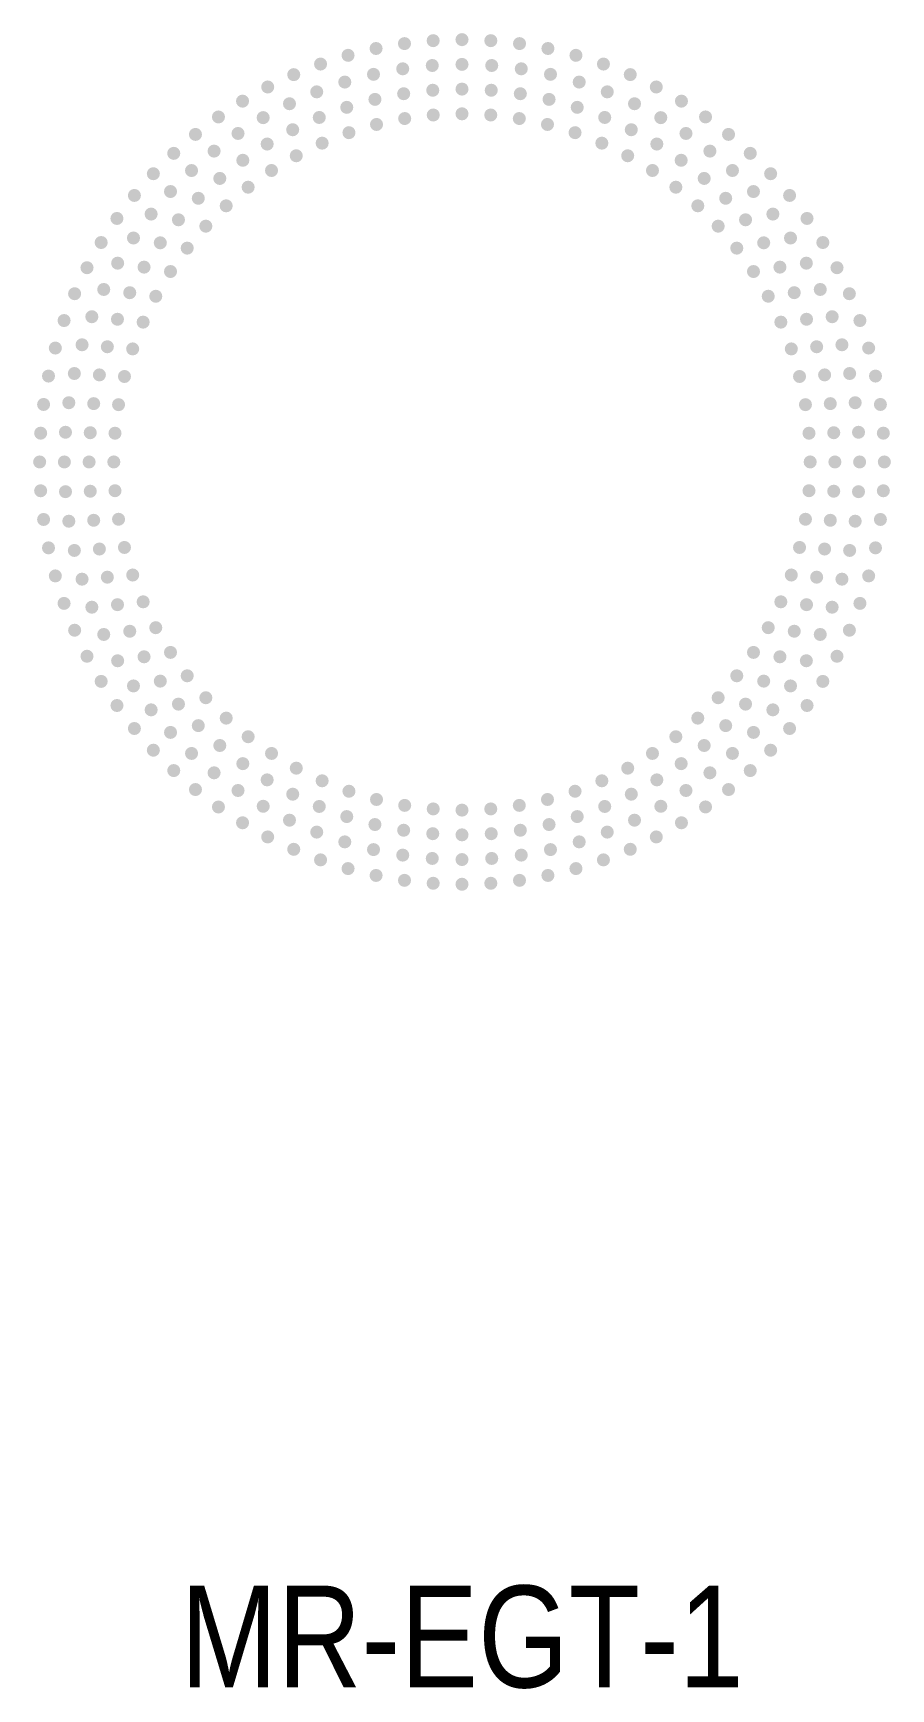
# Model space of a CAD drawing. Header units: millimetres. Extents: x 285 to 315, y -5.3 to 55.
# Drawn here: x 285.2 to 314.8, y -5.3 to 51.7 of the extents above; entities that cross this region are included whole.
import ezdxf

# ---------------------------------------------------------------- set-up
doc = ezdxf.new("R2010")
doc.units = ezdxf.units.MM
doc.layers.add('L25', color=1, linetype='Continuous')
doc.layers.add('T35', color=3, linetype='Continuous')
doc.styles.add('T35', font='ARIALN.TTF', dxfattribs={"height": 3.5})

# ---------------------------------------------------------------- blocks, each defined once
blk = doc.blocks.new('MR-EGT-1')
at = {"layer": 'L25'}
h = blk.add_hatch(color=10, dxfattribs=at)
h.dxf.hatch_style = 1
edge = h.paths.add_edge_path()
edge.add_arc((300, 22.375), 0.225, 0, 360)
edge = h.paths.add_edge_path()
edge.add_arc((300.991, 22.409), 0.225, 0, 360)
edge = h.paths.add_edge_path()
edge.add_arc((301.978, 22.51), 0.225, 0, 360)
edge = h.paths.add_edge_path()
edge.add_arc((302.955, 22.679), 0.225, 0, 360)
edge = h.paths.add_edge_path()
edge.add_arc((303.919, 22.914), 0.225, 0, 360)
edge = h.paths.add_edge_path()
edge.add_arc((304.864, 23.214), 0.225, 0, 360)
edge = h.paths.add_edge_path()
edge.add_arc((305.787, 23.578), 0.225, 0, 360)
edge = h.paths.add_edge_path()
edge.add_arc((306.682, 24.003), 0.225, 0, 360)
edge = h.paths.add_edge_path()
edge.add_arc((307.547, 24.49), 0.225, 0, 360)
edge = h.paths.add_edge_path()
edge.add_arc((308.376, 25.034), 0.225, 0, 360)
edge = h.paths.add_edge_path()
edge.add_arc((309.167, 25.633), 0.225, 0, 360)
edge = h.paths.add_edge_path()
edge.add_arc((309.914, 26.285), 0.225, 0, 360)
edge = h.paths.add_edge_path()
edge.add_arc((310.615, 26.986), 0.225, 0, 360)
edge = h.paths.add_edge_path()
edge.add_arc((311.267, 27.733), 0.225, 0, 360)
edge = h.paths.add_edge_path()
edge.add_arc((311.867, 28.524), 0.225, 0, 360)
edge = h.paths.add_edge_path()
edge.add_arc((312.41, 29.353), 0.225, 0, 360)
edge = h.paths.add_edge_path()
edge.add_arc((312.897, 30.218), 0.225, 0, 360)
edge = h.paths.add_edge_path()
edge.add_arc((313.323, 31.113), 0.225, 0, 360)
edge = h.paths.add_edge_path()
edge.add_arc((313.686, 32.036), 0.225, 0, 360)
edge = h.paths.add_edge_path()
edge.add_arc((313.986, 32.981), 0.225, 0, 360)
edge = h.paths.add_edge_path()
edge.add_arc((314.221, 33.945), 0.225, 0, 360)
edge = h.paths.add_edge_path()
edge.add_arc((314.39, 34.922), 0.225, 0, 360)
edge = h.paths.add_edge_path()
edge.add_arc((314.491, 35.909), 0.225, 0, 360)
edge = h.paths.add_edge_path()
edge.add_arc((314.525, 36.9), 0.225, 0, 360)
edge = h.paths.add_edge_path()
edge.add_arc((300, 23.225), 0.225, 0, 360)
edge = h.paths.add_edge_path()
edge.add_arc((301.022, 23.263), 0.225, 0, 360)
edge = h.paths.add_edge_path()
edge.add_arc((302.038, 23.378), 0.225, 0, 360)
edge = h.paths.add_edge_path()
edge.add_arc((303.043, 23.568), 0.225, 0, 360)
edge = h.paths.add_edge_path()
edge.add_arc((304.031, 23.833), 0.225, 0, 360)
edge = h.paths.add_edge_path()
edge.add_arc((304.996, 24.17), 0.225, 0, 360)
edge = h.paths.add_edge_path()
edge.add_arc((305.933, 24.579), 0.225, 0, 360)
edge = h.paths.add_edge_path()
edge.add_arc((306.838, 25.057), 0.225, 0, 360)
edge = h.paths.add_edge_path()
edge.add_arc((307.703, 25.601), 0.225, 0, 360)
edge = h.paths.add_edge_path()
edge.add_arc((308.526, 26.208), 0.225, 0, 360)
edge = h.paths.add_edge_path()
edge.add_arc((309.301, 26.876), 0.225, 0, 360)
edge = h.paths.add_edge_path()
edge.add_arc((310.025, 27.599), 0.225, 0, 360)
edge = h.paths.add_edge_path()
edge.add_arc((310.692, 28.374), 0.225, 0, 360)
edge = h.paths.add_edge_path()
edge.add_arc((311.299, 29.197), 0.225, 0, 360)
edge = h.paths.add_edge_path()
edge.add_arc((311.843, 30.063), 0.225, 0, 360)
edge = h.paths.add_edge_path()
edge.add_arc((312.321, 30.967), 0.225, 0, 360)
edge = h.paths.add_edge_path()
edge.add_arc((312.73, 31.904), 0.225, 0, 360)
edge = h.paths.add_edge_path()
edge.add_arc((313.067, 32.869), 0.225, 0, 360)
edge = h.paths.add_edge_path()
edge.add_arc((313.332, 33.857), 0.225, 0, 360)
edge = h.paths.add_edge_path()
edge.add_arc((313.522, 34.862), 0.225, 0, 360)
edge = h.paths.add_edge_path()
edge.add_arc((313.637, 35.878), 0.225, 0, 360)
edge = h.paths.add_edge_path()
edge.add_arc((285.509, 35.909), 0.225, 0, 360)
edge = h.paths.add_edge_path()
edge.add_arc((285.61, 34.922), 0.225, 0, 360)
edge = h.paths.add_edge_path()
edge.add_arc((285.779, 33.945), 0.225, 0, 360)
edge = h.paths.add_edge_path()
edge.add_arc((286.014, 32.981), 0.225, 0, 360)
edge = h.paths.add_edge_path()
edge.add_arc((286.314, 32.036), 0.225, 0, 360)
edge = h.paths.add_edge_path()
edge.add_arc((286.678, 31.113), 0.225, 0, 360)
edge = h.paths.add_edge_path()
edge.add_arc((287.103, 30.218), 0.225, 0, 360)
edge = h.paths.add_edge_path()
edge.add_arc((287.59, 29.353), 0.225, 0, 360)
edge = h.paths.add_edge_path()
edge.add_arc((288.134, 28.524), 0.225, 0, 360)
edge = h.paths.add_edge_path()
edge.add_arc((288.733, 27.733), 0.225, 0, 360)
edge = h.paths.add_edge_path()
edge.add_arc((289.385, 26.986), 0.225, 0, 360)
edge = h.paths.add_edge_path()
edge.add_arc((290.086, 26.285), 0.225, 0, 360)
edge = h.paths.add_edge_path()
edge.add_arc((290.833, 25.633), 0.225, 0, 360)
edge = h.paths.add_edge_path()
edge.add_arc((291.624, 25.033), 0.225, 0, 360)
edge = h.paths.add_edge_path()
edge.add_arc((292.453, 24.49), 0.225, 0, 360)
edge = h.paths.add_edge_path()
edge.add_arc((293.318, 24.003), 0.225, 0, 360)
edge = h.paths.add_edge_path()
edge.add_arc((294.213, 23.577), 0.225, 0, 360)
edge = h.paths.add_edge_path()
edge.add_arc((295.136, 23.214), 0.225, 0, 360)
edge = h.paths.add_edge_path()
edge.add_arc((296.081, 22.914), 0.225, 0, 360)
edge = h.paths.add_edge_path()
edge.add_arc((297.045, 22.679), 0.225, 0, 360)
edge = h.paths.add_edge_path()
edge.add_arc((298.022, 22.51), 0.225, 0, 360)
edge = h.paths.add_edge_path()
edge.add_arc((299.009, 22.409), 0.225, 0, 360)
edge = h.paths.add_edge_path()
edge.add_arc((286.363, 35.878), 0.225, 0, 360)
edge = h.paths.add_edge_path()
edge.add_arc((286.478, 34.862), 0.225, 0, 360)
edge = h.paths.add_edge_path()
edge.add_arc((286.668, 33.857), 0.225, 0, 360)
edge = h.paths.add_edge_path()
edge.add_arc((286.933, 32.869), 0.225, 0, 360)
edge = h.paths.add_edge_path()
edge.add_arc((287.27, 31.904), 0.225, 0, 360)
edge = h.paths.add_edge_path()
edge.add_arc((287.679, 30.967), 0.225, 0, 360)
edge = h.paths.add_edge_path()
edge.add_arc((288.157, 30.062), 0.225, 0, 360)
edge = h.paths.add_edge_path()
edge.add_arc((288.701, 29.197), 0.225, 0, 360)
edge = h.paths.add_edge_path()
edge.add_arc((289.308, 28.374), 0.225, 0, 360)
edge = h.paths.add_edge_path()
edge.add_arc((289.976, 27.599), 0.225, 0, 360)
edge = h.paths.add_edge_path()
edge.add_arc((290.699, 26.875), 0.225, 0, 360)
edge = h.paths.add_edge_path()
edge.add_arc((291.474, 26.208), 0.225, 0, 360)
edge = h.paths.add_edge_path()
edge.add_arc((292.297, 25.601), 0.225, 0, 360)
edge = h.paths.add_edge_path()
edge.add_arc((293.163, 25.057), 0.225, 0, 360)
edge = h.paths.add_edge_path()
edge.add_arc((294.067, 24.579), 0.225, 0, 360)
edge = h.paths.add_edge_path()
edge.add_arc((295.004, 24.17), 0.225, 0, 360)
edge = h.paths.add_edge_path()
edge.add_arc((295.969, 23.833), 0.225, 0, 360)
edge = h.paths.add_edge_path()
edge.add_arc((296.957, 23.568), 0.225, 0, 360)
edge = h.paths.add_edge_path()
edge.add_arc((297.962, 23.378), 0.225, 0, 360)
edge = h.paths.add_edge_path()
edge.add_arc((298.978, 23.263), 0.225, 0, 360)
edge = h.paths.add_edge_path()
edge.add_arc((300, 51.425), 0.225, 0, 360)
edge = h.paths.add_edge_path()
edge.add_arc((299.009, 51.391), 0.225, 0, 360)
edge = h.paths.add_edge_path()
edge.add_arc((298.022, 51.29), 0.225, 0, 360)
edge = h.paths.add_edge_path()
edge.add_arc((297.045, 51.121), 0.225, 0, 360)
edge = h.paths.add_edge_path()
edge.add_arc((296.081, 50.886), 0.225, 0, 360)
edge = h.paths.add_edge_path()
edge.add_arc((295.136, 50.586), 0.225, 0, 360)
edge = h.paths.add_edge_path()
edge.add_arc((294.213, 50.222), 0.225, 0, 360)
edge = h.paths.add_edge_path()
edge.add_arc((293.318, 49.797), 0.225, 0, 360)
edge = h.paths.add_edge_path()
edge.add_arc((292.453, 49.31), 0.225, 0, 360)
edge = h.paths.add_edge_path()
edge.add_arc((291.624, 48.766), 0.225, 0, 360)
edge = h.paths.add_edge_path()
edge.add_arc((290.833, 48.167), 0.225, 0, 360)
edge = h.paths.add_edge_path()
edge.add_arc((290.086, 47.515), 0.225, 0, 360)
edge = h.paths.add_edge_path()
edge.add_arc((289.385, 46.814), 0.225, 0, 360)
edge = h.paths.add_edge_path()
edge.add_arc((288.733, 46.067), 0.225, 0, 360)
edge = h.paths.add_edge_path()
edge.add_arc((288.133, 45.276), 0.225, 0, 360)
edge = h.paths.add_edge_path()
edge.add_arc((287.59, 44.447), 0.225, 0, 360)
edge = h.paths.add_edge_path()
edge.add_arc((287.103, 43.582), 0.225, 0, 360)
edge = h.paths.add_edge_path()
edge.add_arc((286.677, 42.687), 0.225, 0, 360)
edge = h.paths.add_edge_path()
edge.add_arc((286.314, 41.764), 0.225, 0, 360)
edge = h.paths.add_edge_path()
edge.add_arc((286.014, 40.819), 0.225, 0, 360)
edge = h.paths.add_edge_path()
edge.add_arc((285.779, 39.855), 0.225, 0, 360)
edge = h.paths.add_edge_path()
edge.add_arc((285.61, 38.878), 0.225, 0, 360)
edge = h.paths.add_edge_path()
edge.add_arc((285.509, 37.891), 0.225, 0, 360)
edge = h.paths.add_edge_path()
edge.add_arc((285.475, 36.9), 0.225, 0, 360)
edge = h.paths.add_edge_path()
edge.add_arc((298.978, 50.537), 0.225, 0, 360)
edge = h.paths.add_edge_path()
edge.add_arc((297.962, 50.422), 0.225, 0, 360)
edge = h.paths.add_edge_path()
edge.add_arc((296.957, 50.232), 0.225, 0, 360)
edge = h.paths.add_edge_path()
edge.add_arc((295.969, 49.967), 0.225, 0, 360)
edge = h.paths.add_edge_path()
edge.add_arc((295.004, 49.63), 0.225, 0, 360)
edge = h.paths.add_edge_path()
edge.add_arc((294.067, 49.221), 0.225, 0, 360)
edge = h.paths.add_edge_path()
edge.add_arc((293.162, 48.743), 0.225, 0, 360)
edge = h.paths.add_edge_path()
edge.add_arc((292.297, 48.199), 0.225, 0, 360)
edge = h.paths.add_edge_path()
edge.add_arc((291.474, 47.592), 0.225, 0, 360)
edge = h.paths.add_edge_path()
edge.add_arc((290.699, 46.924), 0.225, 0, 360)
edge = h.paths.add_edge_path()
edge.add_arc((289.975, 46.201), 0.225, 0, 360)
edge = h.paths.add_edge_path()
edge.add_arc((289.308, 45.426), 0.225, 0, 360)
edge = h.paths.add_edge_path()
edge.add_arc((288.701, 44.603), 0.225, 0, 360)
edge = h.paths.add_edge_path()
edge.add_arc((288.157, 43.737), 0.225, 0, 360)
edge = h.paths.add_edge_path()
edge.add_arc((287.679, 42.833), 0.225, 0, 360)
edge = h.paths.add_edge_path()
edge.add_arc((287.27, 41.896), 0.225, 0, 360)
edge = h.paths.add_edge_path()
edge.add_arc((286.933, 40.931), 0.225, 0, 360)
edge = h.paths.add_edge_path()
edge.add_arc((286.668, 39.943), 0.225, 0, 360)
edge = h.paths.add_edge_path()
edge.add_arc((286.478, 38.938), 0.225, 0, 360)
edge = h.paths.add_edge_path()
edge.add_arc((286.363, 37.922), 0.225, 0, 360)
edge = h.paths.add_edge_path()
edge.add_arc((286.325, 36.9), 0.225, 0, 360)
edge = h.paths.add_edge_path()
edge.add_arc((314.491, 37.891), 0.225, 0, 360)
edge = h.paths.add_edge_path()
edge.add_arc((314.39, 38.878), 0.225, 0, 360)
edge = h.paths.add_edge_path()
edge.add_arc((314.221, 39.855), 0.225, 0, 360)
edge = h.paths.add_edge_path()
edge.add_arc((313.986, 40.819), 0.225, 0, 360)
edge = h.paths.add_edge_path()
edge.add_arc((313.686, 41.764), 0.225, 0, 360)
edge = h.paths.add_edge_path()
edge.add_arc((313.322, 42.687), 0.225, 0, 360)
edge = h.paths.add_edge_path()
edge.add_arc((312.897, 43.582), 0.225, 0, 360)
edge = h.paths.add_edge_path()
edge.add_arc((312.41, 44.447), 0.225, 0, 360)
edge = h.paths.add_edge_path()
edge.add_arc((311.866, 45.276), 0.225, 0, 360)
edge = h.paths.add_edge_path()
edge.add_arc((311.267, 46.067), 0.225, 0, 360)
edge = h.paths.add_edge_path()
edge.add_arc((310.615, 46.814), 0.225, 0, 360)
edge = h.paths.add_edge_path()
edge.add_arc((309.914, 47.515), 0.225, 0, 360)
edge = h.paths.add_edge_path()
edge.add_arc((309.167, 48.167), 0.225, 0, 360)
edge = h.paths.add_edge_path()
edge.add_arc((308.376, 48.767), 0.225, 0, 360)
edge = h.paths.add_edge_path()
edge.add_arc((307.547, 49.31), 0.225, 0, 360)
edge = h.paths.add_edge_path()
edge.add_arc((306.682, 49.797), 0.225, 0, 360)
edge = h.paths.add_edge_path()
edge.add_arc((305.787, 50.223), 0.225, 0, 360)
edge = h.paths.add_edge_path()
edge.add_arc((304.864, 50.586), 0.225, 0, 360)
edge = h.paths.add_edge_path()
edge.add_arc((303.919, 50.886), 0.225, 0, 360)
edge = h.paths.add_edge_path()
edge.add_arc((302.955, 51.121), 0.225, 0, 360)
edge = h.paths.add_edge_path()
edge.add_arc((301.978, 51.29), 0.225, 0, 360)
edge = h.paths.add_edge_path()
edge.add_arc((300.991, 51.391), 0.225, 0, 360)
edge = h.paths.add_edge_path()
edge.add_arc((313.675, 36.9), 0.225, 0, 360)
edge = h.paths.add_edge_path()
edge.add_arc((313.637, 37.922), 0.225, 0, 360)
edge = h.paths.add_edge_path()
edge.add_arc((313.522, 38.938), 0.225, 0, 360)
edge = h.paths.add_edge_path()
edge.add_arc((313.332, 39.943), 0.225, 0, 360)
edge = h.paths.add_edge_path()
edge.add_arc((313.067, 40.931), 0.225, 0, 360)
edge = h.paths.add_edge_path()
edge.add_arc((312.73, 41.896), 0.225, 0, 360)
edge = h.paths.add_edge_path()
edge.add_arc((312.321, 42.833), 0.225, 0, 360)
edge = h.paths.add_edge_path()
edge.add_arc((311.843, 43.738), 0.225, 0, 360)
edge = h.paths.add_edge_path()
edge.add_arc((311.299, 44.603), 0.225, 0, 360)
edge = h.paths.add_edge_path()
edge.add_arc((310.692, 45.426), 0.225, 0, 360)
edge = h.paths.add_edge_path()
edge.add_arc((310.024, 46.201), 0.225, 0, 360)
edge = h.paths.add_edge_path()
edge.add_arc((309.301, 46.925), 0.225, 0, 360)
edge = h.paths.add_edge_path()
edge.add_arc((308.526, 47.592), 0.225, 0, 360)
edge = h.paths.add_edge_path()
edge.add_arc((307.703, 48.199), 0.225, 0, 360)
edge = h.paths.add_edge_path()
edge.add_arc((306.837, 48.743), 0.225, 0, 360)
edge = h.paths.add_edge_path()
edge.add_arc((305.933, 49.221), 0.225, 0, 360)
edge = h.paths.add_edge_path()
edge.add_arc((304.996, 49.63), 0.225, 0, 360)
edge = h.paths.add_edge_path()
edge.add_arc((304.031, 49.967), 0.225, 0, 360)
edge = h.paths.add_edge_path()
edge.add_arc((303.043, 50.232), 0.225, 0, 360)
edge = h.paths.add_edge_path()
edge.add_arc((302.038, 50.422), 0.225, 0, 360)
edge = h.paths.add_edge_path()
edge.add_arc((301.022, 50.537), 0.225, 0, 360)
edge = h.paths.add_edge_path()
edge.add_arc((300, 50.575), 0.225, 0, 360)
h = blk.add_hatch(color=10, dxfattribs=at)
h.dxf.hatch_style = 1
edge = h.paths.add_edge_path()
edge.add_arc((300, 24.925), 0.225, 0, 360)
edge = h.paths.add_edge_path()
edge.add_arc((300.989, 24.966), 0.225, 0, 360)
edge = h.paths.add_edge_path()
edge.add_arc((301.971, 25.088), 0.225, 0, 360)
edge = h.paths.add_edge_path()
edge.add_arc((302.94, 25.291), 0.225, 0, 360)
edge = h.paths.add_edge_path()
edge.add_arc((303.888, 25.574), 0.225, 0, 360)
edge = h.paths.add_edge_path()
edge.add_arc((304.81, 25.934), 0.225, 0, 360)
edge = h.paths.add_edge_path()
edge.add_arc((305.7, 26.368), 0.225, 0, 360)
edge = h.paths.add_edge_path()
edge.add_arc((306.55, 26.875), 0.225, 0, 360)
edge = h.paths.add_edge_path()
edge.add_arc((307.355, 27.45), 0.225, 0, 360)
edge = h.paths.add_edge_path()
edge.add_arc((308.11, 28.09), 0.225, 0, 360)
edge = h.paths.add_edge_path()
edge.add_arc((308.81, 28.79), 0.225, 0, 360)
edge = h.paths.add_edge_path()
edge.add_arc((309.45, 29.545), 0.225, 0, 360)
edge = h.paths.add_edge_path()
edge.add_arc((310.025, 30.35), 0.225, 0, 360)
edge = h.paths.add_edge_path()
edge.add_arc((310.532, 31.201), 0.225, 0, 360)
edge = h.paths.add_edge_path()
edge.add_arc((310.966, 32.09), 0.225, 0, 360)
edge = h.paths.add_edge_path()
edge.add_arc((311.326, 33.012), 0.225, 0, 360)
edge = h.paths.add_edge_path()
edge.add_arc((311.609, 33.96), 0.225, 0, 360)
edge = h.paths.add_edge_path()
edge.add_arc((311.812, 34.929), 0.225, 0, 360)
edge = h.paths.add_edge_path()
edge.add_arc((311.934, 35.911), 0.225, 0, 360)
edge = h.paths.add_edge_path()
edge.add_arc((311.975, 36.9), 0.225, 0, 360)
edge = h.paths.add_edge_path()
edge.add_arc((300, 24.075), 0.225, 0, 360)
edge = h.paths.add_edge_path()
edge.add_arc((301.006, 24.115), 0.225, 0, 360)
edge = h.paths.add_edge_path()
edge.add_arc((302.006, 24.233), 0.225, 0, 360)
edge = h.paths.add_edge_path()
edge.add_arc((302.994, 24.429), 0.225, 0, 360)
edge = h.paths.add_edge_path()
edge.add_arc((303.963, 24.703), 0.225, 0, 360)
edge = h.paths.add_edge_path()
edge.add_arc((304.908, 25.051), 0.225, 0, 360)
edge = h.paths.add_edge_path()
edge.add_arc((305.823, 25.473), 0.225, 0, 360)
edge = h.paths.add_edge_path()
edge.add_arc((306.701, 25.965), 0.225, 0, 360)
edge = h.paths.add_edge_path()
edge.add_arc((307.538, 26.524), 0.225, 0, 360)
edge = h.paths.add_edge_path()
edge.add_arc((308.329, 27.148), 0.225, 0, 360)
edge = h.paths.add_edge_path()
edge.add_arc((309.069, 27.831), 0.225, 0, 360)
edge = h.paths.add_edge_path()
edge.add_arc((309.752, 28.571), 0.225, 0, 360)
edge = h.paths.add_edge_path()
edge.add_arc((310.376, 29.362), 0.225, 0, 360)
edge = h.paths.add_edge_path()
edge.add_arc((310.935, 30.199), 0.225, 0, 360)
edge = h.paths.add_edge_path()
edge.add_arc((311.427, 31.078), 0.225, 0, 360)
edge = h.paths.add_edge_path()
edge.add_arc((311.849, 31.992), 0.225, 0, 360)
edge = h.paths.add_edge_path()
edge.add_arc((312.197, 32.937), 0.225, 0, 360)
edge = h.paths.add_edge_path()
edge.add_arc((312.471, 33.906), 0.225, 0, 360)
edge = h.paths.add_edge_path()
edge.add_arc((312.667, 34.894), 0.225, 0, 360)
edge = h.paths.add_edge_path()
edge.add_arc((312.785, 35.894), 0.225, 0, 360)
edge = h.paths.add_edge_path()
edge.add_arc((288.025, 36.9), 0.225, 0, 360)
edge = h.paths.add_edge_path()
edge.add_arc((288.066, 35.911), 0.225, 0, 360)
edge = h.paths.add_edge_path()
edge.add_arc((288.188, 34.929), 0.225, 0, 360)
edge = h.paths.add_edge_path()
edge.add_arc((288.391, 33.96), 0.225, 0, 360)
edge = h.paths.add_edge_path()
edge.add_arc((288.674, 33.012), 0.225, 0, 360)
edge = h.paths.add_edge_path()
edge.add_arc((289.034, 32.09), 0.225, 0, 360)
edge = h.paths.add_edge_path()
edge.add_arc((289.468, 31.2), 0.225, 0, 360)
edge = h.paths.add_edge_path()
edge.add_arc((289.975, 30.35), 0.225, 0, 360)
edge = h.paths.add_edge_path()
edge.add_arc((290.55, 29.545), 0.225, 0, 360)
edge = h.paths.add_edge_path()
edge.add_arc((291.19, 28.79), 0.225, 0, 360)
edge = h.paths.add_edge_path()
edge.add_arc((291.89, 28.09), 0.225, 0, 360)
edge = h.paths.add_edge_path()
edge.add_arc((292.645, 27.45), 0.225, 0, 360)
edge = h.paths.add_edge_path()
edge.add_arc((293.45, 26.875), 0.225, 0, 360)
edge = h.paths.add_edge_path()
edge.add_arc((294.301, 26.368), 0.225, 0, 360)
edge = h.paths.add_edge_path()
edge.add_arc((295.19, 25.934), 0.225, 0, 360)
edge = h.paths.add_edge_path()
edge.add_arc((296.112, 25.574), 0.225, 0, 360)
edge = h.paths.add_edge_path()
edge.add_arc((297.06, 25.291), 0.225, 0, 360)
edge = h.paths.add_edge_path()
edge.add_arc((298.029, 25.088), 0.225, 0, 360)
edge = h.paths.add_edge_path()
edge.add_arc((299.011, 24.966), 0.225, 0, 360)
edge = h.paths.add_edge_path()
edge.add_arc((287.175, 36.9), 0.225, 0, 360)
edge = h.paths.add_edge_path()
edge.add_arc((287.215, 35.894), 0.225, 0, 360)
edge = h.paths.add_edge_path()
edge.add_arc((287.333, 34.894), 0.225, 0, 360)
edge = h.paths.add_edge_path()
edge.add_arc((287.529, 33.906), 0.225, 0, 360)
edge = h.paths.add_edge_path()
edge.add_arc((287.803, 32.937), 0.225, 0, 360)
edge = h.paths.add_edge_path()
edge.add_arc((288.151, 31.992), 0.225, 0, 360)
edge = h.paths.add_edge_path()
edge.add_arc((288.573, 31.077), 0.225, 0, 360)
edge = h.paths.add_edge_path()
edge.add_arc((289.065, 30.199), 0.225, 0, 360)
edge = h.paths.add_edge_path()
edge.add_arc((289.624, 29.362), 0.225, 0, 360)
edge = h.paths.add_edge_path()
edge.add_arc((290.248, 28.571), 0.225, 0, 360)
edge = h.paths.add_edge_path()
edge.add_arc((290.931, 27.831), 0.225, 0, 360)
edge = h.paths.add_edge_path()
edge.add_arc((291.671, 27.148), 0.225, 0, 360)
edge = h.paths.add_edge_path()
edge.add_arc((292.462, 26.524), 0.225, 0, 360)
edge = h.paths.add_edge_path()
edge.add_arc((293.299, 25.965), 0.225, 0, 360)
edge = h.paths.add_edge_path()
edge.add_arc((294.178, 25.473), 0.225, 0, 360)
edge = h.paths.add_edge_path()
edge.add_arc((295.092, 25.051), 0.225, 0, 360)
edge = h.paths.add_edge_path()
edge.add_arc((296.037, 24.703), 0.225, 0, 360)
edge = h.paths.add_edge_path()
edge.add_arc((297.006, 24.429), 0.225, 0, 360)
edge = h.paths.add_edge_path()
edge.add_arc((297.994, 24.233), 0.225, 0, 360)
edge = h.paths.add_edge_path()
edge.add_arc((298.994, 24.115), 0.225, 0, 360)
edge = h.paths.add_edge_path()
edge.add_arc((300, 48.875), 0.225, 0, 360)
edge = h.paths.add_edge_path()
edge.add_arc((299.011, 48.834), 0.225, 0, 360)
edge = h.paths.add_edge_path()
edge.add_arc((298.029, 48.712), 0.225, 0, 360)
edge = h.paths.add_edge_path()
edge.add_arc((297.06, 48.509), 0.225, 0, 360)
edge = h.paths.add_edge_path()
edge.add_arc((296.112, 48.226), 0.225, 0, 360)
edge = h.paths.add_edge_path()
edge.add_arc((295.19, 47.866), 0.225, 0, 360)
edge = h.paths.add_edge_path()
edge.add_arc((294.3, 47.432), 0.225, 0, 360)
edge = h.paths.add_edge_path()
edge.add_arc((293.45, 46.925), 0.225, 0, 360)
edge = h.paths.add_edge_path()
edge.add_arc((292.645, 46.35), 0.225, 0, 360)
edge = h.paths.add_edge_path()
edge.add_arc((291.89, 45.71), 0.225, 0, 360)
edge = h.paths.add_edge_path()
edge.add_arc((291.19, 45.01), 0.225, 0, 360)
edge = h.paths.add_edge_path()
edge.add_arc((290.55, 44.255), 0.225, 0, 360)
edge = h.paths.add_edge_path()
edge.add_arc((289.975, 43.45), 0.225, 0, 360)
edge = h.paths.add_edge_path()
edge.add_arc((289.468, 42.599), 0.225, 0, 360)
edge = h.paths.add_edge_path()
edge.add_arc((289.034, 41.71), 0.225, 0, 360)
edge = h.paths.add_edge_path()
edge.add_arc((288.674, 40.788), 0.225, 0, 360)
edge = h.paths.add_edge_path()
edge.add_arc((288.391, 39.84), 0.225, 0, 360)
edge = h.paths.add_edge_path()
edge.add_arc((288.188, 38.871), 0.225, 0, 360)
edge = h.paths.add_edge_path()
edge.add_arc((288.066, 37.889), 0.225, 0, 360)
edge = h.paths.add_edge_path()
edge.add_arc((300, 49.725), 0.225, 0, 360)
edge = h.paths.add_edge_path()
edge.add_arc((298.994, 49.685), 0.225, 0, 360)
edge = h.paths.add_edge_path()
edge.add_arc((297.994, 49.567), 0.225, 0, 360)
edge = h.paths.add_edge_path()
edge.add_arc((297.006, 49.371), 0.225, 0, 360)
edge = h.paths.add_edge_path()
edge.add_arc((296.037, 49.097), 0.225, 0, 360)
edge = h.paths.add_edge_path()
edge.add_arc((295.092, 48.749), 0.225, 0, 360)
edge = h.paths.add_edge_path()
edge.add_arc((294.177, 48.327), 0.225, 0, 360)
edge = h.paths.add_edge_path()
edge.add_arc((293.299, 47.835), 0.225, 0, 360)
edge = h.paths.add_edge_path()
edge.add_arc((292.462, 47.276), 0.225, 0, 360)
edge = h.paths.add_edge_path()
edge.add_arc((291.671, 46.652), 0.225, 0, 360)
edge = h.paths.add_edge_path()
edge.add_arc((290.931, 45.969), 0.225, 0, 360)
edge = h.paths.add_edge_path()
edge.add_arc((290.248, 45.229), 0.225, 0, 360)
edge = h.paths.add_edge_path()
edge.add_arc((289.624, 44.438), 0.225, 0, 360)
edge = h.paths.add_edge_path()
edge.add_arc((289.065, 43.601), 0.225, 0, 360)
edge = h.paths.add_edge_path()
edge.add_arc((288.573, 42.722), 0.225, 0, 360)
edge = h.paths.add_edge_path()
edge.add_arc((288.151, 41.808), 0.225, 0, 360)
edge = h.paths.add_edge_path()
edge.add_arc((287.803, 40.863), 0.225, 0, 360)
edge = h.paths.add_edge_path()
edge.add_arc((287.529, 39.894), 0.225, 0, 360)
edge = h.paths.add_edge_path()
edge.add_arc((287.333, 38.906), 0.225, 0, 360)
edge = h.paths.add_edge_path()
edge.add_arc((287.215, 37.906), 0.225, 0, 360)
edge = h.paths.add_edge_path()
edge.add_arc((311.934, 37.889), 0.225, 0, 360)
edge = h.paths.add_edge_path()
edge.add_arc((311.812, 38.871), 0.225, 0, 360)
edge = h.paths.add_edge_path()
edge.add_arc((311.609, 39.84), 0.225, 0, 360)
edge = h.paths.add_edge_path()
edge.add_arc((311.326, 40.788), 0.225, 0, 360)
edge = h.paths.add_edge_path()
edge.add_arc((310.966, 41.71), 0.225, 0, 360)
edge = h.paths.add_edge_path()
edge.add_arc((310.532, 42.6), 0.225, 0, 360)
edge = h.paths.add_edge_path()
edge.add_arc((310.025, 43.45), 0.225, 0, 360)
edge = h.paths.add_edge_path()
edge.add_arc((309.45, 44.255), 0.225, 0, 360)
edge = h.paths.add_edge_path()
edge.add_arc((308.81, 45.01), 0.225, 0, 360)
edge = h.paths.add_edge_path()
edge.add_arc((308.11, 45.71), 0.225, 0, 360)
edge = h.paths.add_edge_path()
edge.add_arc((307.355, 46.35), 0.225, 0, 360)
edge = h.paths.add_edge_path()
edge.add_arc((306.55, 46.925), 0.225, 0, 360)
edge = h.paths.add_edge_path()
edge.add_arc((305.699, 47.432), 0.225, 0, 360)
edge = h.paths.add_edge_path()
edge.add_arc((304.81, 47.866), 0.225, 0, 360)
edge = h.paths.add_edge_path()
edge.add_arc((303.888, 48.226), 0.225, 0, 360)
edge = h.paths.add_edge_path()
edge.add_arc((302.94, 48.509), 0.225, 0, 360)
edge = h.paths.add_edge_path()
edge.add_arc((301.971, 48.712), 0.225, 0, 360)
edge = h.paths.add_edge_path()
edge.add_arc((300.989, 48.834), 0.225, 0, 360)
edge = h.paths.add_edge_path()
edge.add_arc((312.825, 36.9), 0.225, 0, 360)
edge = h.paths.add_edge_path()
edge.add_arc((312.785, 37.906), 0.225, 0, 360)
edge = h.paths.add_edge_path()
edge.add_arc((312.667, 38.906), 0.225, 0, 360)
edge = h.paths.add_edge_path()
edge.add_arc((312.471, 39.894), 0.225, 0, 360)
edge = h.paths.add_edge_path()
edge.add_arc((312.197, 40.863), 0.225, 0, 360)
edge = h.paths.add_edge_path()
edge.add_arc((311.849, 41.808), 0.225, 0, 360)
edge = h.paths.add_edge_path()
edge.add_arc((311.427, 42.723), 0.225, 0, 360)
edge = h.paths.add_edge_path()
edge.add_arc((310.935, 43.601), 0.225, 0, 360)
edge = h.paths.add_edge_path()
edge.add_arc((310.376, 44.438), 0.225, 0, 360)
edge = h.paths.add_edge_path()
edge.add_arc((309.752, 45.229), 0.225, 0, 360)
edge = h.paths.add_edge_path()
edge.add_arc((309.069, 45.969), 0.225, 0, 360)
edge = h.paths.add_edge_path()
edge.add_arc((308.329, 46.652), 0.225, 0, 360)
edge = h.paths.add_edge_path()
edge.add_arc((307.538, 47.276), 0.225, 0, 360)
edge = h.paths.add_edge_path()
edge.add_arc((306.701, 47.835), 0.225, 0, 360)
edge = h.paths.add_edge_path()
edge.add_arc((305.822, 48.327), 0.225, 0, 360)
edge = h.paths.add_edge_path()
edge.add_arc((304.908, 48.749), 0.225, 0, 360)
edge = h.paths.add_edge_path()
edge.add_arc((303.963, 49.097), 0.225, 0, 360)
edge = h.paths.add_edge_path()
edge.add_arc((302.994, 49.371), 0.225, 0, 360)
edge = h.paths.add_edge_path()
edge.add_arc((302.006, 49.567), 0.225, 0, 360)
edge = h.paths.add_edge_path()
edge.add_arc((301.006, 49.685), 0.225, 0, 360)
at = {"layer": 'T35', "insert": (300, -1.75), "char_height": 3.5, "width": 18.66904, "attachment_point": 2, "style": 'T35'}
blk.add_mtext('\\pxt9;MR-EGT-1', dxfattribs=at)

msp = doc.modelspace()

# ---------------------------------------------------------------- block references
at = {"layer": 'T35'}
msp.add_blockref('MR-EGT-1', (0, 0), dxfattribs=at)

doc.saveas('drawing.dxf')
